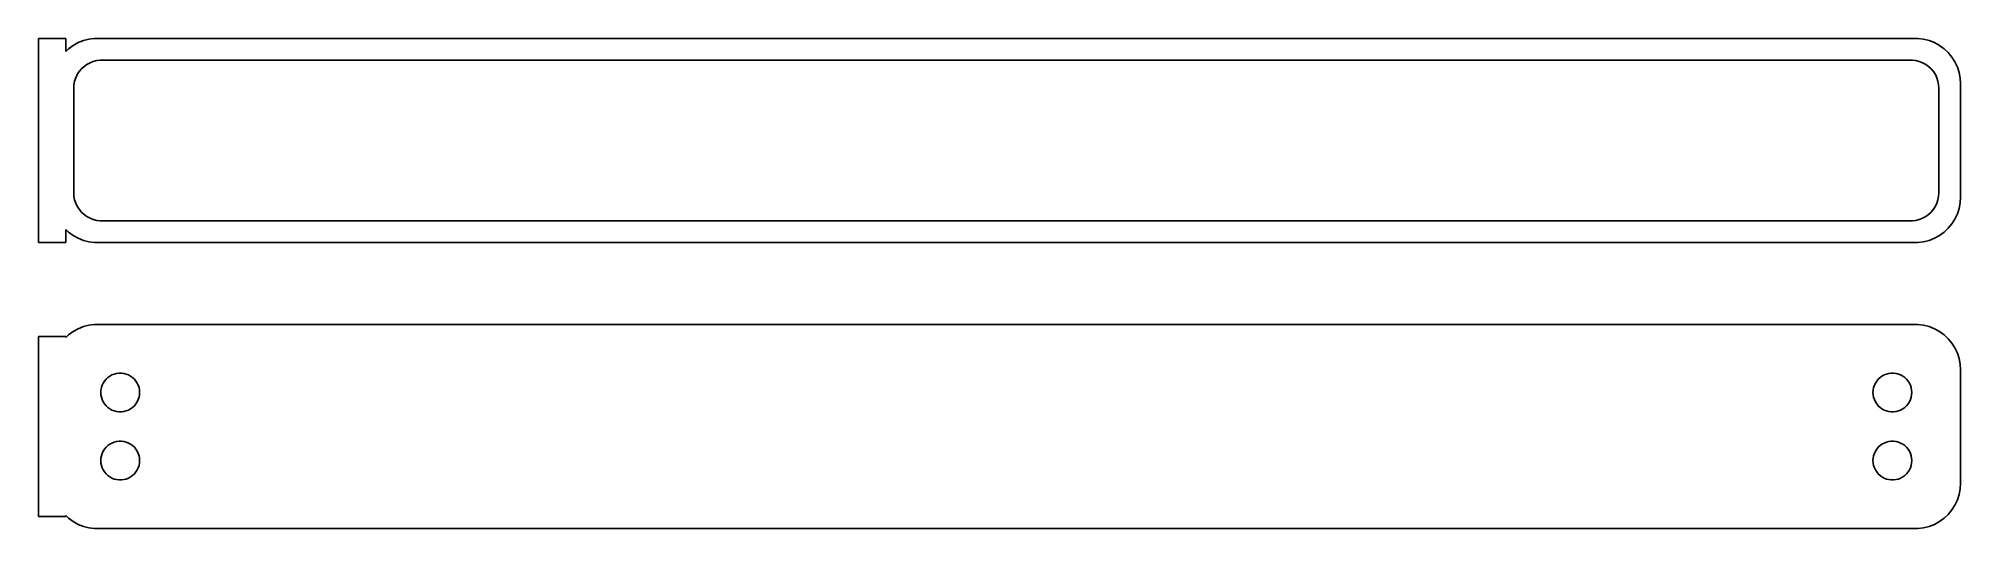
# Model space of a CAD drawing. Header units: metres. Extents: x -106 to 105, y 52 to 106.
import ezdxf

# ---------------------------------------------------------------- set-up
doc = ezdxf.new("R2010")
doc.units = ezdxf.units.M

msp = doc.modelspace()

# ---------------------------------------------------------------- linework, layer by layer
for p, q in [((-103.5, 105.729), (-106.5, 105.729)), ((-106.5, 105.729), (-106.5, 83.2707)), ((-103.5, 104.309), (-103.5, 105.729)), ((-103.187, 104.603), (-103.5, 104.309)), ((-102.679, 104.972), (-103.187, 104.603)), ((-102.129, 105.274), (-102.679, 104.972)), ((-101.545, 105.505), (-102.129, 105.274)), ((-100.937, 105.661), (-101.545, 105.505)), ((-100.314, 105.74), (-100.937, 105.661)), ((100.314, 105.74), (-100.314, 105.74)), ((100.937, 105.661), (100.314, 105.74)), ((101.545, 105.505), (100.937, 105.661)), ((102.129, 105.274), (101.545, 105.505)), ((102.679, 104.972), (102.129, 105.274)), ((103.187, 104.603), (102.679, 104.972)), ((103.645, 104.173), (103.187, 104.603)), ((104.045, 103.689), (103.645, 104.173)), ((104.382, 103.159), (104.045, 103.689)), ((-102.394, 101.396), (-102.228, 101.75)), ((-102.228, 101.75), (-102.018, 102.08)), ((-102.018, 102.08), (-101.769, 102.381)), ((-101.769, 102.381), (-101.484, 102.649)), ((-101.484, 102.649), (-101.168, 102.878)), ((-101.168, 102.878), (-100.825, 103.067)), ((-100.825, 103.067), (-100.462, 103.211)), ((-100.462, 103.211), (-100.083, 103.308)), ((-100.083, 103.308), (-99.6955, 103.357)), ((-99.6955, 103.357), (99.6955, 103.357)), ((99.6955, 103.357), (100.083, 103.308)), ((100.083, 103.308), (100.462, 103.211)), ((100.462, 103.211), (100.825, 103.067)), ((100.825, 103.067), (101.168, 102.878)), ((101.168, 102.878), (101.484, 102.649)), ((101.484, 102.649), (101.769, 102.381)), ((101.769, 102.381), (102.018, 102.08)), ((102.018, 102.08), (102.228, 101.75)), ((102.228, 101.75), (102.394, 101.396)), ((104.649, 102.591), (104.382, 103.159)), ((104.843, 101.993), (104.649, 102.591)), ((104.961, 101.377), (104.843, 101.993)), ((-102.613, 100.25), (-102.588, 100.64)), ((-102.613, 88.75), (-102.613, 100.25)), ((-102.588, 100.64), (-102.515, 101.024)), ((-102.515, 101.024), (-102.394, 101.396)), ((102.394, 101.396), (102.515, 101.024)), ((102.515, 101.024), (102.588, 100.64)), ((102.588, 100.64), (102.613, 100.25)), ((102.613, 100.25), (102.613, 88.75)), ((105, 100.75), (104.961, 101.377)), ((105, 88.25), (105, 100.75)), ((-102.588, 88.3598), (-102.613, 88.75)), ((-102.515, 87.9759), (-102.588, 88.3598)), ((-102.394, 87.6041), (-102.515, 87.9759)), ((-102.228, 87.2504), (-102.394, 87.6041)), ((-102.018, 86.9203), (-102.228, 87.2504)), ((-101.769, 86.6191), (-102.018, 86.9203)), ((102.018, 86.9203), (101.769, 86.6191)), ((102.228, 87.2504), (102.018, 86.9203)), ((102.394, 87.6041), (102.228, 87.2504)), ((102.515, 87.9759), (102.394, 87.6041)), ((102.588, 88.3598), (102.515, 87.9759)), ((102.613, 88.75), (102.588, 88.3598)), ((104.649, 86.4094), (104.843, 87.0066)), ((104.843, 87.0066), (104.961, 87.6233)), ((104.961, 87.6233), (105, 88.25)), ((-103.5, 83.2707), (-103.5, 84.6913)), ((-103.5, 84.6913), (-103.187, 84.3974)), ((-101.484, 86.3515), (-101.769, 86.6191)), ((-101.168, 86.1217), (-101.484, 86.3515)), ((-100.825, 85.9333), (-101.168, 86.1217)), ((-100.462, 85.7894), (-100.825, 85.9333)), ((-100.083, 85.6922), (-100.462, 85.7894)), ((-99.6955, 85.6432), (-100.083, 85.6922)), ((99.6955, 85.6432), (-99.6955, 85.6432)), ((100.083, 85.6922), (99.6955, 85.6432)), ((100.462, 85.7894), (100.083, 85.6922)), ((100.825, 85.9333), (100.462, 85.7894)), ((101.168, 86.1217), (100.825, 85.9333)), ((101.484, 86.3515), (101.168, 86.1217)), ((101.769, 86.6191), (101.484, 86.3515)), ((103.187, 84.3974), (103.645, 84.8273)), ((103.645, 84.8273), (104.045, 85.3111)), ((104.045, 85.3111), (104.382, 85.8412)), ((104.382, 85.8412), (104.649, 86.4094)), ((-106.5, 83.2707), (-103.5, 83.2707)), ((-103.187, 84.3974), (-102.679, 84.0284)), ((-102.679, 84.0284), (-102.129, 83.7259)), ((-102.129, 83.7259), (-101.545, 83.4947)), ((-101.545, 83.4947), (-100.937, 83.3386)), ((-100.937, 83.3386), (-100.314, 83.2599)), ((-100.314, 83.2599), (100.314, 83.2599)), ((100.314, 83.2599), (100.937, 83.3386)), ((100.937, 83.3386), (101.545, 83.4947)), ((101.545, 83.4947), (102.129, 83.7259)), ((102.129, 83.7259), (102.679, 84.0284)), ((102.679, 84.0284), (103.187, 84.3974)), ((-100.937, 74.1614), (-101.545, 74.0053)), ((-100.314, 74.2401), (-100.937, 74.1614)), ((100.314, 74.2401), (-100.314, 74.2401)), ((100.937, 74.1614), (100.314, 74.2401)), ((101.545, 74.0053), (100.937, 74.1614)), ((-103.5, 72.9026), (-106.5, 72.9026)), ((-106.5, 72.9026), (-106.5, 53.0974)), ((-103.187, 73.1026), (-103.5, 72.8087)), ((-103.5, 72.8087), (-103.5, 72.9026)), ((-102.679, 73.4716), (-103.187, 73.1026)), ((-102.129, 73.7741), (-102.679, 73.4716)), ((-101.545, 74.0053), (-102.129, 73.7741)), ((102.129, 73.7741), (101.545, 74.0053)), ((102.679, 73.4716), (102.129, 73.7741)), ((103.187, 73.1026), (102.679, 73.4716)), ((103.645, 72.6727), (103.187, 73.1026)), ((104.045, 72.1889), (103.645, 72.6727)), ((104.382, 71.6588), (104.045, 72.1889)), ((104.649, 71.0906), (104.382, 71.6588)), ((104.843, 70.4934), (104.649, 71.0906)), ((104.961, 69.8767), (104.843, 70.4934)), ((105, 69.25), (104.961, 69.8767)), ((-99.4853, 67.536), (-99.3712, 67.7787)), ((-99.3712, 67.7787), (-99.2275, 68.0051)), ((-99.2275, 68.0051), (-99.0566, 68.2117)), ((-99.0566, 68.2117), (-98.8611, 68.3953)), ((-98.8611, 68.3953), (-98.6441, 68.5529)), ((-98.6441, 68.5529), (-98.4092, 68.6821)), ((-98.4092, 68.6821), (-98.1598, 68.7808)), ((-98.1598, 68.7808), (-97.9001, 68.8475)), ((-97.9001, 68.8475), (-97.6341, 68.8811)), ((-97.6341, 68.8811), (-97.3659, 68.8811)), ((-97.3659, 68.8811), (-97.0999, 68.8475)), ((-97.0999, 68.8475), (-96.8401, 68.7808)), ((-96.8401, 68.7808), (-96.5908, 68.6821)), ((-96.5908, 68.6821), (-96.3559, 68.5529)), ((-96.3559, 68.5529), (-96.1389, 68.3953)), ((-96.1389, 68.3953), (-95.9434, 68.2117)), ((-95.9434, 68.2117), (-95.7725, 68.0051)), ((-95.7725, 68.0051), (-95.6288, 67.7787)), ((-95.6288, 67.7787), (-95.5146, 67.536)), ((95.5146, 67.536), (95.6288, 67.7787)), ((95.6288, 67.7787), (95.7725, 68.0051)), ((95.7725, 68.0051), (95.9434, 68.2117)), ((95.9434, 68.2117), (96.1389, 68.3953)), ((96.1389, 68.3953), (96.3559, 68.5529)), ((96.3559, 68.5529), (96.5908, 68.6821)), ((96.5908, 68.6821), (96.8401, 68.7808)), ((96.8401, 68.7808), (97.0999, 68.8475)), ((97.0999, 68.8475), (97.3659, 68.8811)), ((97.3659, 68.8811), (97.6341, 68.8811)), ((97.6341, 68.8811), (97.9001, 68.8475)), ((97.9001, 68.8475), (98.1598, 68.7808)), ((98.1598, 68.7808), (98.4092, 68.6821)), ((98.4092, 68.6821), (98.6441, 68.5529)), ((98.6441, 68.5529), (98.8611, 68.3953)), ((98.8611, 68.3953), (99.0566, 68.2117)), ((99.0566, 68.2117), (99.2275, 68.0051)), ((99.2275, 68.0051), (99.3712, 67.7787)), ((99.3712, 67.7787), (99.4853, 67.536)), ((105, 56.75), (105, 69.25)), ((-99.6353, 66.75), (-99.6185, 67.0176)), ((-99.6185, 66.4824), (-99.6353, 66.75)), ((-99.6185, 67.0176), (-99.5682, 67.281)), ((-99.5682, 66.219), (-99.6185, 66.4824)), ((-99.5682, 67.281), (-99.4853, 67.536)), ((-99.4853, 65.9639), (-99.5682, 66.219)), ((-99.3712, 65.7213), (-99.4853, 65.9639)), ((-99.2275, 65.4949), (-99.3712, 65.7213)), ((-95.6288, 65.7213), (-95.7725, 65.4949)), ((-95.5146, 65.9639), (-95.6288, 65.7213)), ((-95.5146, 67.536), (-95.4318, 67.281)), ((-95.4318, 66.219), (-95.5146, 65.9639)), ((-95.4318, 67.281), (-95.3815, 67.0176)), ((-95.3815, 66.4824), (-95.4318, 66.219)), ((-95.3815, 67.0176), (-95.3647, 66.75)), ((-95.3647, 66.75), (-95.3815, 66.4824)), ((95.3647, 66.75), (95.3815, 67.0176)), ((95.3815, 66.4824), (95.3647, 66.75)), ((95.3815, 67.0176), (95.4318, 67.281)), ((95.4318, 66.219), (95.3815, 66.4824)), ((95.4318, 67.281), (95.5146, 67.536)), ((95.5146, 65.9639), (95.4318, 66.219)), ((95.6288, 65.7213), (95.5146, 65.9639)), ((95.7725, 65.4949), (95.6288, 65.7213)), ((99.3712, 65.7213), (99.2275, 65.4949)), ((99.4853, 65.9639), (99.3712, 65.7213)), ((99.4853, 67.536), (99.5682, 67.281)), ((99.5682, 66.219), (99.4853, 65.9639)), ((99.5682, 67.281), (99.6185, 67.0176)), ((99.6185, 66.4824), (99.5682, 66.219)), ((99.6185, 67.0176), (99.6353, 66.75)), ((99.6353, 66.75), (99.6185, 66.4824)), ((-99.0566, 65.2883), (-99.2275, 65.4949)), ((-98.8611, 65.1047), (-99.0566, 65.2883)), ((-98.6441, 64.9471), (-98.8611, 65.1047)), ((-98.4092, 64.8179), (-98.6441, 64.9471)), ((-98.1598, 64.7192), (-98.4092, 64.8179)), ((-97.9001, 64.6525), (-98.1598, 64.7192)), ((-97.6341, 64.6189), (-97.9001, 64.6525)), ((-97.3659, 64.6189), (-97.6341, 64.6189)), ((-97.0999, 64.6525), (-97.3659, 64.6189)), ((-96.8401, 64.7192), (-97.0999, 64.6525)), ((-96.5908, 64.8179), (-96.8401, 64.7192)), ((-96.3559, 64.9471), (-96.5908, 64.8179)), ((-96.1389, 65.1047), (-96.3559, 64.9471)), ((-95.9434, 65.2883), (-96.1389, 65.1047)), ((-95.7725, 65.4949), (-95.9434, 65.2883)), ((95.9434, 65.2883), (95.7725, 65.4949)), ((96.1389, 65.1047), (95.9434, 65.2883)), ((96.3559, 64.9471), (96.1389, 65.1047)), ((96.5908, 64.8179), (96.3559, 64.9471)), ((96.8401, 64.7192), (96.5908, 64.8179)), ((97.0999, 64.6525), (96.8401, 64.7192)), ((97.3659, 64.6189), (97.0999, 64.6525)), ((97.6341, 64.6189), (97.3659, 64.6189)), ((97.9001, 64.6525), (97.6341, 64.6189)), ((98.1598, 64.7192), (97.9001, 64.6525)), ((98.4092, 64.8179), (98.1598, 64.7192)), ((98.6441, 64.9471), (98.4092, 64.8179)), ((98.8611, 65.1047), (98.6441, 64.9471)), ((99.0566, 65.2883), (98.8611, 65.1047)), ((99.2275, 65.4949), (99.0566, 65.2883)), ((-98.1598, 61.2808), (-97.9001, 61.3475)), ((-97.9001, 61.3475), (-97.6341, 61.3811)), ((-97.6341, 61.3811), (-97.3659, 61.3811)), ((-97.3659, 61.3811), (-97.0999, 61.3475)), ((-97.0999, 61.3475), (-96.8401, 61.2808)), ((96.8401, 61.2808), (97.0999, 61.3475)), ((97.0999, 61.3475), (97.3659, 61.3811)), ((97.3659, 61.3811), (97.6341, 61.3811)), ((97.6341, 61.3811), (97.9001, 61.3475)), ((97.9001, 61.3475), (98.1598, 61.2808)), ((-99.6353, 59.25), (-99.6185, 59.5176)), ((-99.6185, 58.9824), (-99.6353, 59.25)), ((-99.6185, 59.5176), (-99.5682, 59.781)), ((-99.5682, 59.781), (-99.4853, 60.0361)), ((-99.4853, 60.0361), (-99.3712, 60.2787)), ((-99.3712, 60.2787), (-99.2275, 60.5051)), ((-99.2275, 60.5051), (-99.0566, 60.7117)), ((-99.0566, 60.7117), (-98.8611, 60.8953)), ((-98.8611, 60.8953), (-98.6441, 61.0529)), ((-98.6441, 61.0529), (-98.4092, 61.1821)), ((-98.4092, 61.1821), (-98.1598, 61.2808)), ((-96.8401, 61.2808), (-96.5908, 61.1821)), ((-96.5908, 61.1821), (-96.3559, 61.0529)), ((-96.3559, 61.0529), (-96.1389, 60.8953)), ((-96.1389, 60.8953), (-95.9434, 60.7117)), ((-95.9434, 60.7117), (-95.7725, 60.5051)), ((-95.7725, 60.5051), (-95.6288, 60.2787)), ((-95.6288, 60.2787), (-95.5146, 60.0361)), ((-95.5146, 60.0361), (-95.4318, 59.781)), ((-95.4318, 59.781), (-95.3815, 59.5176)), ((-95.3815, 59.5176), (-95.3647, 59.25)), ((-95.3647, 59.25), (-95.3815, 58.9824)), ((95.3647, 59.25), (95.3815, 59.5176)), ((95.3815, 58.9824), (95.3647, 59.25)), ((95.3815, 59.5176), (95.4318, 59.781)), ((95.4318, 59.781), (95.5146, 60.0361)), ((95.5146, 60.0361), (95.6288, 60.2787)), ((95.6288, 60.2787), (95.7725, 60.5051)), ((95.7725, 60.5051), (95.9434, 60.7117)), ((95.9434, 60.7117), (96.1389, 60.8953)), ((96.1389, 60.8953), (96.3559, 61.0529)), ((96.3559, 61.0529), (96.5908, 61.1821)), ((96.5908, 61.1821), (96.8401, 61.2808)), ((98.1598, 61.2808), (98.4092, 61.1821)), ((98.4092, 61.1821), (98.6441, 61.0529)), ((98.6441, 61.0529), (98.8611, 60.8953)), ((98.8611, 60.8953), (99.0566, 60.7117)), ((99.0566, 60.7117), (99.2275, 60.5051)), ((99.2275, 60.5051), (99.3712, 60.2787)), ((99.3712, 60.2787), (99.4853, 60.0361)), ((99.4853, 60.0361), (99.5682, 59.781)), ((99.5682, 59.781), (99.6185, 59.5176)), ((99.6185, 59.5176), (99.6353, 59.25)), ((99.6353, 59.25), (99.6185, 58.9824)), ((-99.5682, 58.719), (-99.6185, 58.9824)), ((-99.4853, 58.464), (-99.5682, 58.719)), ((-99.3712, 58.2213), (-99.4853, 58.464)), ((-99.2275, 57.9949), (-99.3712, 58.2213)), ((-99.0566, 57.7883), (-99.2275, 57.9949)), ((-98.8611, 57.6047), (-99.0566, 57.7883)), ((-98.6441, 57.4471), (-98.8611, 57.6047)), ((-98.4092, 57.3179), (-98.6441, 57.4471)), ((-98.1598, 57.2192), (-98.4092, 57.3179)), ((-97.9001, 57.1525), (-98.1598, 57.2192)), ((-97.6341, 57.1189), (-97.9001, 57.1525)), ((-97.3659, 57.1189), (-97.6341, 57.1189)), ((-97.0999, 57.1525), (-97.3659, 57.1189)), ((-96.8401, 57.2192), (-97.0999, 57.1525)), ((-96.5908, 57.3179), (-96.8401, 57.2192)), ((-96.3559, 57.4471), (-96.5908, 57.3179)), ((-96.1389, 57.6047), (-96.3559, 57.4471)), ((-95.9434, 57.7883), (-96.1389, 57.6047)), ((-95.7725, 57.9949), (-95.9434, 57.7883)), ((-95.6288, 58.2213), (-95.7725, 57.9949)), ((-95.5146, 58.464), (-95.6288, 58.2213)), ((-95.4318, 58.719), (-95.5146, 58.464)), ((-95.3815, 58.9824), (-95.4318, 58.719)), ((95.4318, 58.719), (95.3815, 58.9824)), ((95.5146, 58.464), (95.4318, 58.719)), ((95.6288, 58.2213), (95.5146, 58.464)), ((95.7725, 57.9949), (95.6288, 58.2213)), ((95.9434, 57.7883), (95.7725, 57.9949)), ((96.1389, 57.6047), (95.9434, 57.7883)), ((96.3559, 57.4471), (96.1389, 57.6047)), ((96.5908, 57.3179), (96.3559, 57.4471)), ((96.8401, 57.2192), (96.5908, 57.3179)), ((97.0999, 57.1525), (96.8401, 57.2192)), ((97.3659, 57.1189), (97.0999, 57.1525)), ((97.6341, 57.1189), (97.3659, 57.1189)), ((97.9001, 57.1525), (97.6341, 57.1189)), ((98.1598, 57.2192), (97.9001, 57.1525)), ((98.4092, 57.3179), (98.1598, 57.2192)), ((98.6441, 57.4471), (98.4092, 57.3179)), ((98.8611, 57.6047), (98.6441, 57.4471)), ((99.0566, 57.7883), (98.8611, 57.6047)), ((99.2275, 57.9949), (99.0566, 57.7883)), ((99.3712, 58.2213), (99.2275, 57.9949)), ((99.4853, 58.464), (99.3712, 58.2213)), ((99.5682, 58.719), (99.4853, 58.464)), ((99.6185, 58.9824), (99.5682, 58.719)), ((104.649, 54.9094), (104.843, 55.5066)), ((104.843, 55.5066), (104.961, 56.1233)), ((104.961, 56.1233), (105, 56.75)), ((-106.5, 53.0974), (-103.5, 53.0974)), ((-103.5, 53.0974), (-103.5, 53.1913)), ((-103.5, 53.1913), (-103.187, 52.8974)), ((-103.187, 52.8974), (-102.679, 52.5284)), ((102.679, 52.5284), (103.187, 52.8974)), ((103.187, 52.8974), (103.645, 53.3273)), ((103.645, 53.3273), (104.045, 53.8111)), ((104.045, 53.8111), (104.382, 54.3412)), ((104.382, 54.3412), (104.649, 54.9094)), ((-102.679, 52.5284), (-102.129, 52.2259)), ((-102.129, 52.2259), (-101.545, 51.9947)), ((-101.545, 51.9947), (-100.937, 51.8386)), ((-100.937, 51.8386), (-100.314, 51.7599)), ((-100.314, 51.7599), (100.314, 51.7599)), ((100.314, 51.7599), (100.937, 51.8386)), ((100.937, 51.8386), (101.545, 51.9947)), ((101.545, 51.9947), (102.129, 52.2259)), ((102.129, 52.2259), (102.679, 52.5284))]:
    msp.add_line(p, q)

doc.saveas('drawing.dxf')
